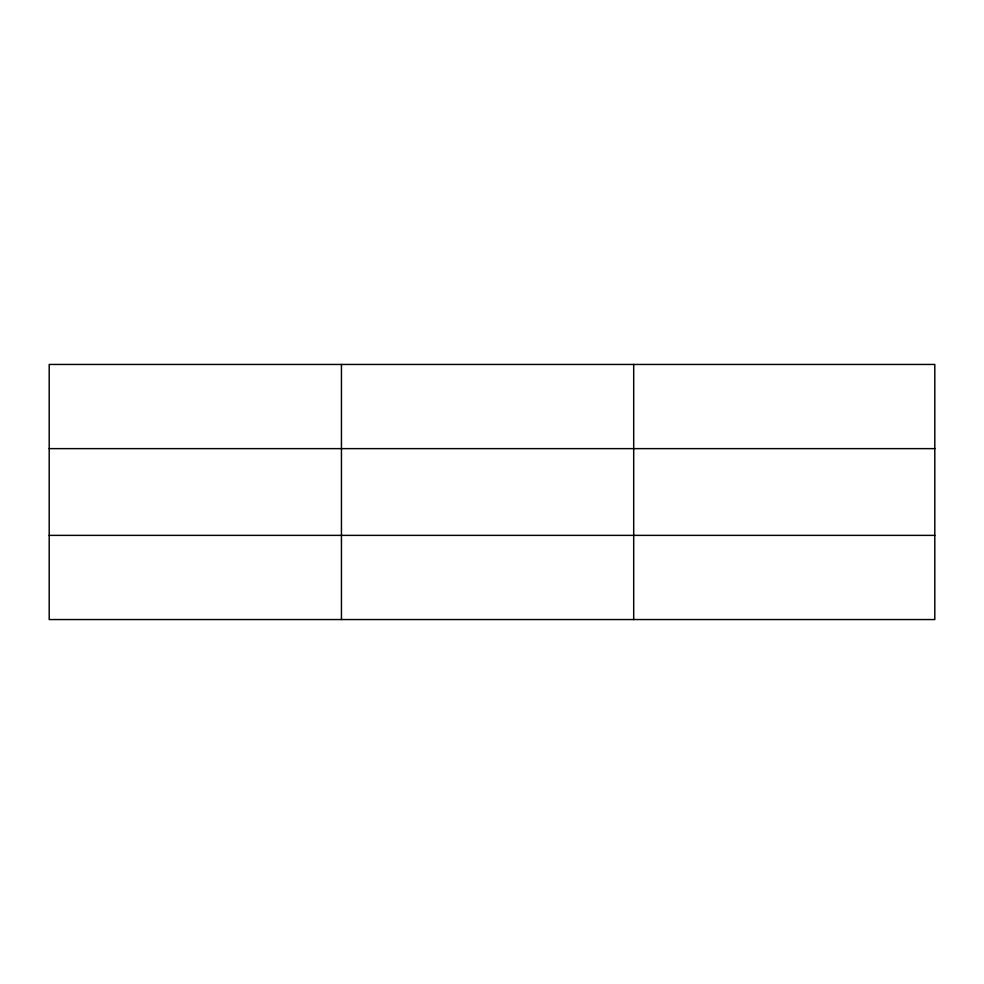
<?xml version="1.0" encoding="UTF-8"?>
<svg xmlns="http://www.w3.org/2000/svg" width="984" height="984" viewBox="0 0 984 984"><rect width="100%" height="100%" fill="white"/><g stroke="black" fill="none" stroke-linecap="round" stroke-linejoin="round"><path stroke-width="1.48" d="M341.448 364.449L341.448 619.551M633.696 364.449L633.696 619.551M934.8 448.63L934.8 364.449L49.2 364.449L49.2 619.551L934.8 619.551L934.8 448.63L49.2 448.63M49.2 535.37L934.8 535.37"/></g></svg>
